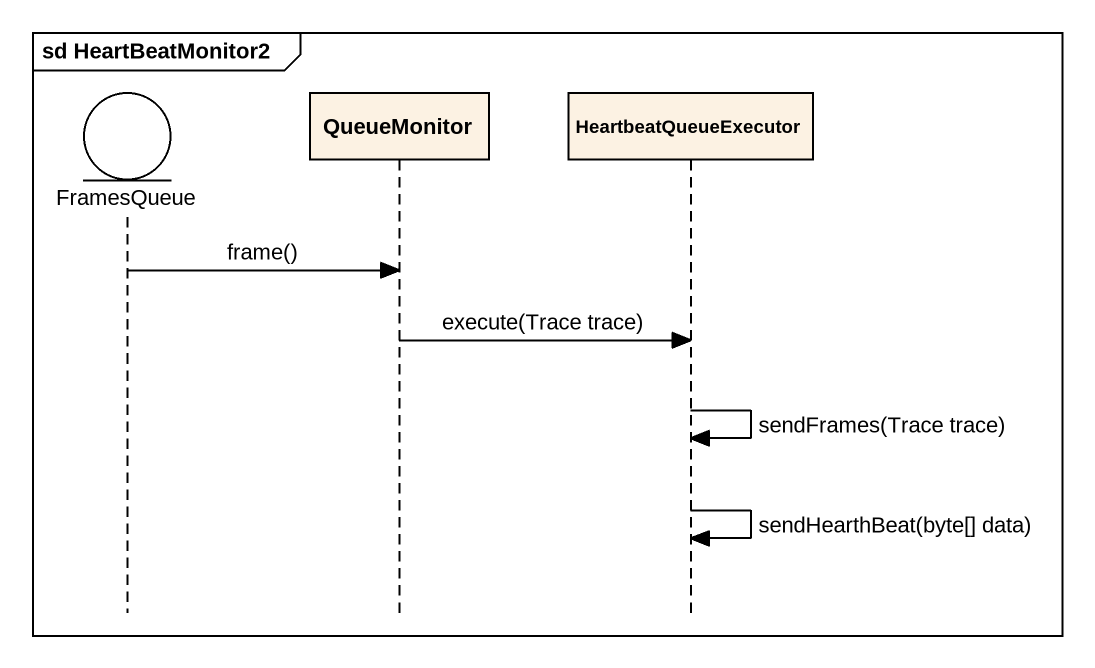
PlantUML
@startuml
mainframe sd HeartBeatMonitor2
hide footbox
entity FramesQueue
participant QueueMonitor
participant HeartbeatQueueExecutor

FramesQueue -> QueueMonitor : frame()
QueueMonitor -> HeartbeatQueueExecutor : execute(Trace trace)
HeartbeatQueueExecutor -> HeartbeatQueueExecutor : sendFrames(Trace trace)
HeartbeatQueueExecutor -> HeartbeatQueueExecutor : sendHearthBeat(byte[] data)
@enduml
